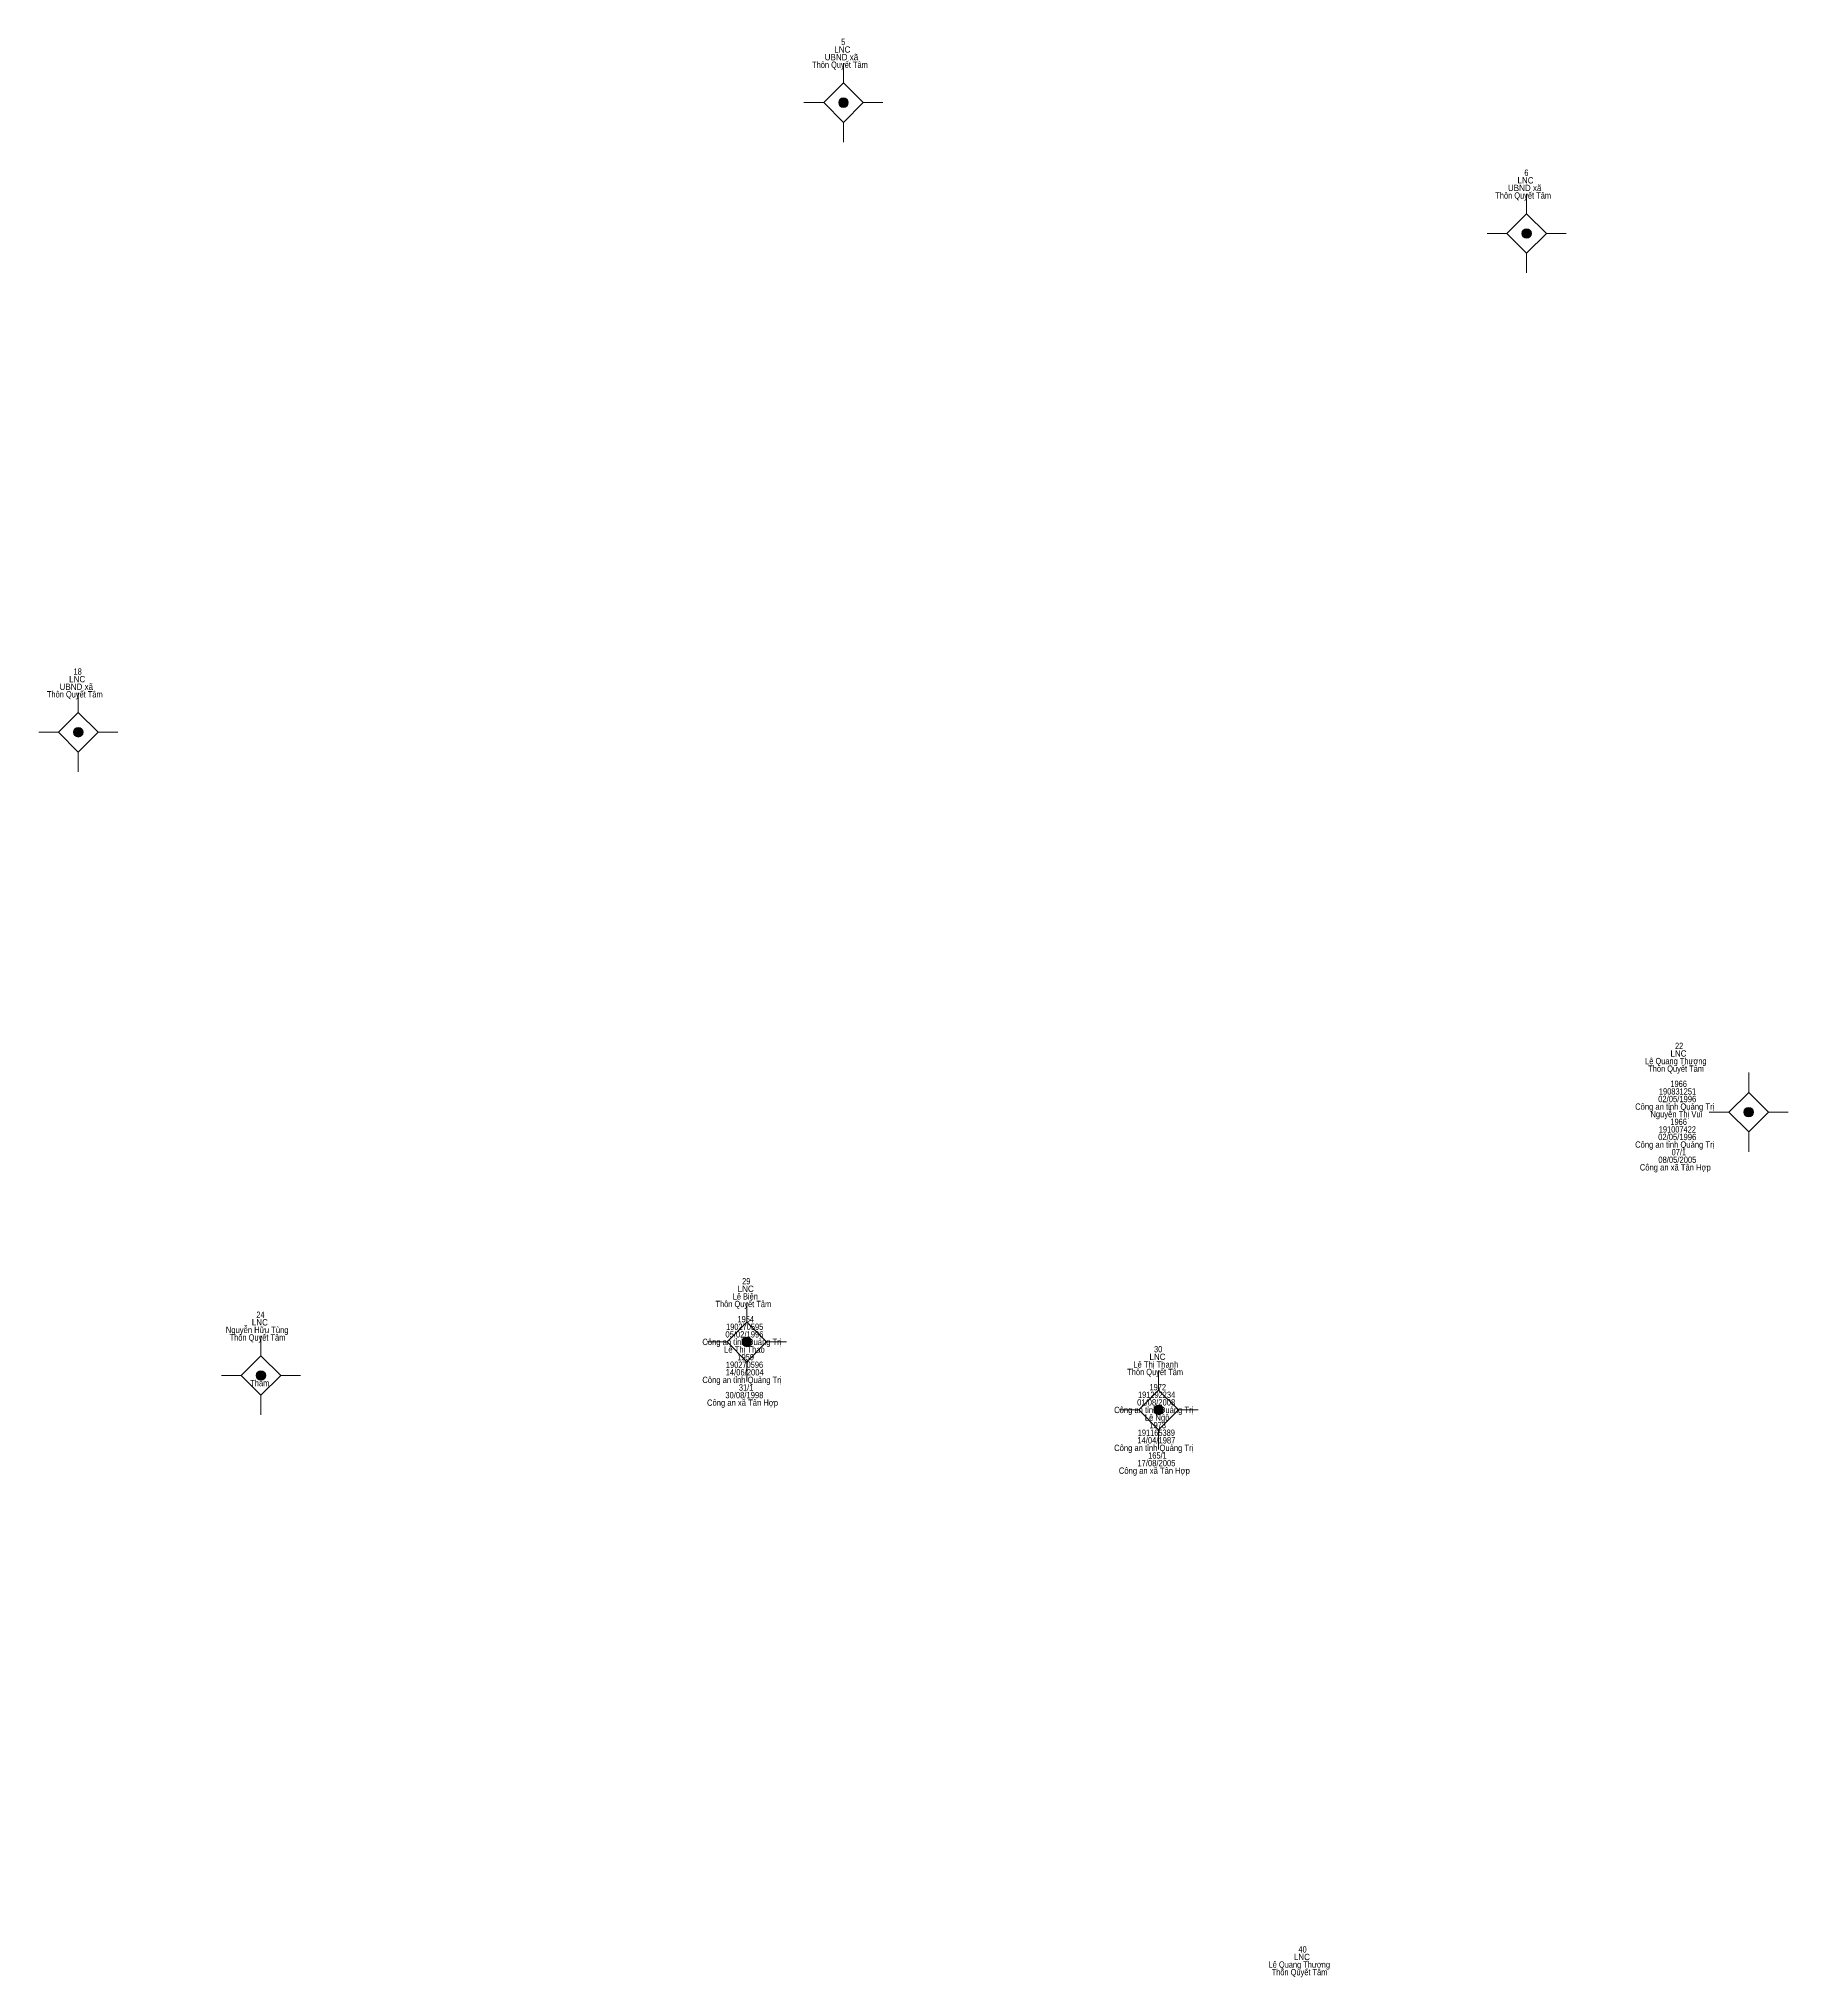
# Model space of a CAD drawing. Header units: metres. Extents: x 548452 to 551009, y 1840956 to 1844548.
# Drawn here: x 550531.1 to 550641.7, y 1841863.6 to 1841986.2 of the extents above; entities that cross this region are included whole.
import ezdxf
from ezdxf.enums import TextEntityAlignment as Align

# ---------------------------------------------------------------- set-up
doc = ezdxf.new("R2010")
doc.units = ezdxf.units.M
doc.header["$LTSCALE"] = 0.16
doc.layers.add('11', color=7, linetype='Continuous', lineweight=13)
doc.layers.add('15', color=7, linetype='Continuous')

msp = doc.modelspace()

# ---------------------------------------------------------------- hatches: boundary and pattern name
at = {"layer": '11'}
for points in [[(550582.2295, 1841982.14, 1), (550581.6295, 1841982.14, 1)], [(550625.4295, 1841973.87, 1), (550624.8295, 1841973.87, 1)], [(550533.8495, 1841942.33, 1), (550533.2495, 1841942.33, 1)], [(550639.4695, 1841918.31, 1), (550638.8695, 1841918.31, 1)], [(550639.4695, 1841918.31, 1), (550638.8695, 1841918.31, 1)], [(550576.1195, 1841903.78, 1), (550575.5195, 1841903.78, 1)], [(550545.3995, 1841901.66, 1), (550544.7995, 1841901.66, 1)], [(550602.1595, 1841899.48, 1), (550601.5595, 1841899.48, 1)]]:
    msp.add_hatch(color=256, dxfattribs=at).paths.add_polyline_path(points)

# ---------------------------------------------------------------- linework, layer by layer
for p, q in [((550581.93, 1841984.64), (550581.93, 1841983.39)), ((550580.68, 1841982.14), (550579.43, 1841982.14)), ((550584.43, 1841982.14), (550583.18, 1841982.14)), ((550581.93, 1841980.89), (550581.93, 1841979.64)), ((550625.13, 1841976.37), (550625.13, 1841975.12)), ((550623.88, 1841973.87), (550622.63, 1841973.87)), ((550627.63, 1841973.87), (550626.38, 1841973.87)), ((550625.13, 1841972.62), (550625.13, 1841971.37)), ((550533.55, 1841944.83), (550533.55, 1841943.58)), ((550532.3, 1841942.33), (550531.05, 1841942.33)), ((550536.05, 1841942.33), (550534.8, 1841942.33)), ((550533.55, 1841941.08), (550533.55, 1841939.83)), ((550639.17, 1841920.81), (550639.17, 1841919.56)), ((550639.17, 1841920.81), (550639.17, 1841919.56)), ((550637.92, 1841918.31), (550636.67, 1841918.31)), ((550637.92, 1841918.31), (550636.67, 1841918.31)), ((550641.67, 1841918.31), (550640.42, 1841918.31)), ((550641.67, 1841918.31), (550640.42, 1841918.31)), ((550639.17, 1841917.06), (550639.17, 1841915.81)), ((550639.17, 1841917.06), (550639.17, 1841915.81)), ((550575.82, 1841906.28), (550575.82, 1841905.03)), ((550545.1, 1841904.16), (550545.1, 1841902.91)), ((550574.57, 1841903.78), (550573.32, 1841903.78)), ((550578.32, 1841903.78), (550577.07, 1841903.78)), ((550575.82, 1841902.53), (550575.82, 1841901.28)), ((550543.85, 1841901.66), (550542.6, 1841901.66)), ((550547.6, 1841901.66), (550546.35, 1841901.66)), ((550601.86, 1841901.98), (550601.86, 1841900.73)), ((550545.1, 1841900.41), (550545.1, 1841899.16)), ((550600.61, 1841899.48), (550599.36, 1841899.48)), ((550604.36, 1841899.48), (550603.11, 1841899.48)), ((550601.86, 1841898.23), (550601.86, 1841896.98))]:
    msp.add_line(p, q, dxfattribs=at)
for points in [[(550581.93, 1841983.39), (550580.68, 1841982.14), (550581.93, 1841980.89), (550583.18, 1841982.14)], [(550625.13, 1841975.12), (550623.88, 1841973.87), (550625.13, 1841972.62), (550626.38, 1841973.87)], [(550533.55, 1841943.58), (550532.3, 1841942.33), (550533.55, 1841941.08), (550534.8, 1841942.33)], [(550639.17, 1841919.56), (550637.92, 1841918.31), (550639.17, 1841917.06), (550640.42, 1841918.31)], [(550639.17, 1841919.56), (550637.92, 1841918.31), (550639.17, 1841917.06), (550640.42, 1841918.31)], [(550575.82, 1841905.03), (550574.57, 1841903.78), (550575.82, 1841902.53), (550577.07, 1841903.78)], [(550545.1, 1841902.91), (550543.85, 1841901.66), (550545.1, 1841900.41), (550546.35, 1841901.66)], [(550601.86, 1841900.73), (550600.61, 1841899.48), (550601.86, 1841898.23), (550603.11, 1841899.48)]]:
    msp.add_lwpolyline(points, close=True, dxfattribs=at)
for centre in [(550581.9295, 1841982.14), (550625.1295, 1841973.87), (550533.5495, 1841942.33), (550639.1695, 1841918.31), (550639.1695, 1841918.31), (550575.8195, 1841903.78), (550545.0995, 1841901.66), (550601.8595, 1841899.48)]:
    msp.add_circle(centre, 0.3, dxfattribs=at)

# ---------------------------------------------------------------- texts
at = {"layer": '15'}
for s, width, p in [('LNC', 0.95, (550581.86, 1841985.3)), ('5', 0.75, (550581.915, 1841985.78)), ('Thôn Quyết Tâm', 0.85, (550581.71, 1841984.34)), ('UBND xã', 0.95, (550581.805, 1841984.82)), ('LNC', 0.95, (550625.06, 1841977.03)), ('6', 0.85, (550625.115, 1841977.51)), ('Thôn Quyết Tâm', 0.85, (550624.91, 1841976.07)), ('UBND xã', 0.95, (550625.005, 1841976.55)), ('UBND xã', 0.95, (550533.425, 1841945.01)), ('LNC', 0.95, (550533.48, 1841945.49)), ('18', 0.85, (550533.51, 1841945.97)), ('Thôn Quyết Tâm', 0.85, (550533.33, 1841944.53)), ('LNC', 0.95, (550634.73, 1841921.82)), ('LNC', 0.95, (550634.73, 1841921.82)), ('22', 0.8, (550634.77, 1841922.3)), ('22', 0.8, (550634.77, 1841922.3)), ('Lê Quang Thương', 0.85, (550634.565, 1841921.34)), ('Lê Quang Thương', 0.85, (550634.565, 1841921.34)), ('Thôn Quyết Tâm', 0.85, (550634.58, 1841920.86)), ('Thôn Quyết Tâm', 0.85, (550634.58, 1841920.86)), ('190831251', 0.85, (550634.67, 1841919.42)), ('190831251', 0.85, (550634.67, 1841919.42)), ('1966', 0.85, (550634.74, 1841919.9)), ('1966', 0.85, (550634.74, 1841919.9)), ('Công an tỉnh Quảng Trị', 0.9, (550634.49, 1841918.46)), ('Công an tỉnh Quảng Trị', 0.9, (550634.49, 1841918.46)), ('Nguyễn Thị Vui', 0.9, (550634.595, 1841917.98)), ('Nguyễn Thị Vui', 0.9, (550634.595, 1841917.98)), ('02/05/1996', 0.9, (550634.65, 1841918.94)), ('02/05/1996', 0.9, (550634.65, 1841918.94)), ('191007422', 0.85, (550634.66, 1841917.02)), ('191007422', 0.85, (550634.66, 1841917.02)), ('1966', 0.85, (550634.74, 1841917.5)), ('1966', 0.85, (550634.74, 1841917.5)), ('Công an tỉnh Quảng Trị', 0.9, (550634.49, 1841916.06)), ('Công an tỉnh Quảng Trị', 0.9, (550634.49, 1841916.06)), ('02/05/1996', 0.9, (550634.65, 1841916.54)), ('02/05/1996', 0.9, (550634.65, 1841916.54)), ('07/1', 0.85, (550634.755, 1841915.58)), ('07/1', 0.85, (550634.755, 1841915.58)), ('Công an xã Tân Hợp', 0.9, (550634.53, 1841914.62)), ('Công an xã Tân Hợp', 0.9, (550634.53, 1841914.62)), ('08/05/2005', 0.9, (550634.66, 1841915.1)), ('08/05/2005', 0.9, (550634.66, 1841915.1)), ('LNC', 0.95, (550575.75, 1841906.94)), ('29', 0.8, (550575.785, 1841907.42)), ('Thôn Quyết Tâm', 0.85, (550575.6, 1841905.98)), ('Lê Biên', 0.85, (550575.725, 1841906.46)), ('Nguyễn Hữu Tùng', 0.9, (550544.86, 1841904.34)), ('LNC', 0.95, (550545.03, 1841904.82)), ('24', 0.85, (550545.07, 1841905.3)), ('190270595', 0.85, (550575.685, 1841904.54)), ('1954', 0.85, (550575.755, 1841905.02)), ('Thôn Quyết Tâm', 0.85, (550544.88, 1841903.86)), ('Công an tỉnh Quảng Trị', 0.9, (550575.51, 1841903.58)), ('Lê Thị Thao', 0.9, (550575.67, 1841903.1)), ('05/02/1996', 0.9, (550575.67, 1841904.06)), ('30', 0.85, (550601.83, 1841903.12)), ('190270596', 0.85, (550575.675, 1841902.14)), ('1959', 0.85, (550575.75, 1841902.62)), ('Lê Thị Thanh', 0.9, (550601.68, 1841902.16)), ('LNC', 0.95, (550601.79, 1841902.64)), ('Thắm', 0.85, (550545.025, 1841900.98)), ('Công an tỉnh Quảng Trị', 0.9, (550575.51, 1841901.18)), ('14/06/2004', 0.9, (550575.685, 1841901.66)), ('31/1', 0.85, (550575.775, 1841900.7)), ('Thôn Quyết Tâm', 0.85, (550601.64, 1841901.68)), ('1972', 0.85, (550601.805, 1841900.72)), ('Công an xã Tân Hợp', 0.9, (550575.55, 1841899.74)), ('30/08/1998', 0.9, (550575.665, 1841900.22)), ('01/08/2008', 0.9, (550601.705, 1841899.76)), ('191292234', 0.85, (550601.73, 1841900.24)), ('Công an tỉnh Quảng Trị', 0.9, (550601.55, 1841899.28)), ('Lê Ngô', 0.9, (550601.765, 1841898.8)), ('1973', 0.85, (550601.8, 1841898.32)), ('14/04/1987', 0.9, (550601.715, 1841897.36)), ('191165389', 0.85, (550601.715, 1841897.84)), ('Công an tỉnh Quảng Trị', 0.9, (550601.55, 1841896.88)), ('17/08/2005', 0.9, (550601.72, 1841895.92)), ('165/1', 0.85, (550601.785, 1841896.4)), ('Công an xã Tân Hợp', 0.9, (550601.59, 1841895.44)), ('40', 0.85, (550610.96, 1841865.17)), ('Lê Quang Thương', 0.85, (550610.755, 1841864.21)), ('LNC', 0.95, (550610.92, 1841864.69)), ('Thôn Quyết Tâm', 0.85, (550610.77, 1841863.73))]:
    msp.add_text(s, height=0.4, dxfattribs=dict(at, width=width)).set_placement(p, align=Align.CENTER)

doc.saveas('drawing.dxf')
